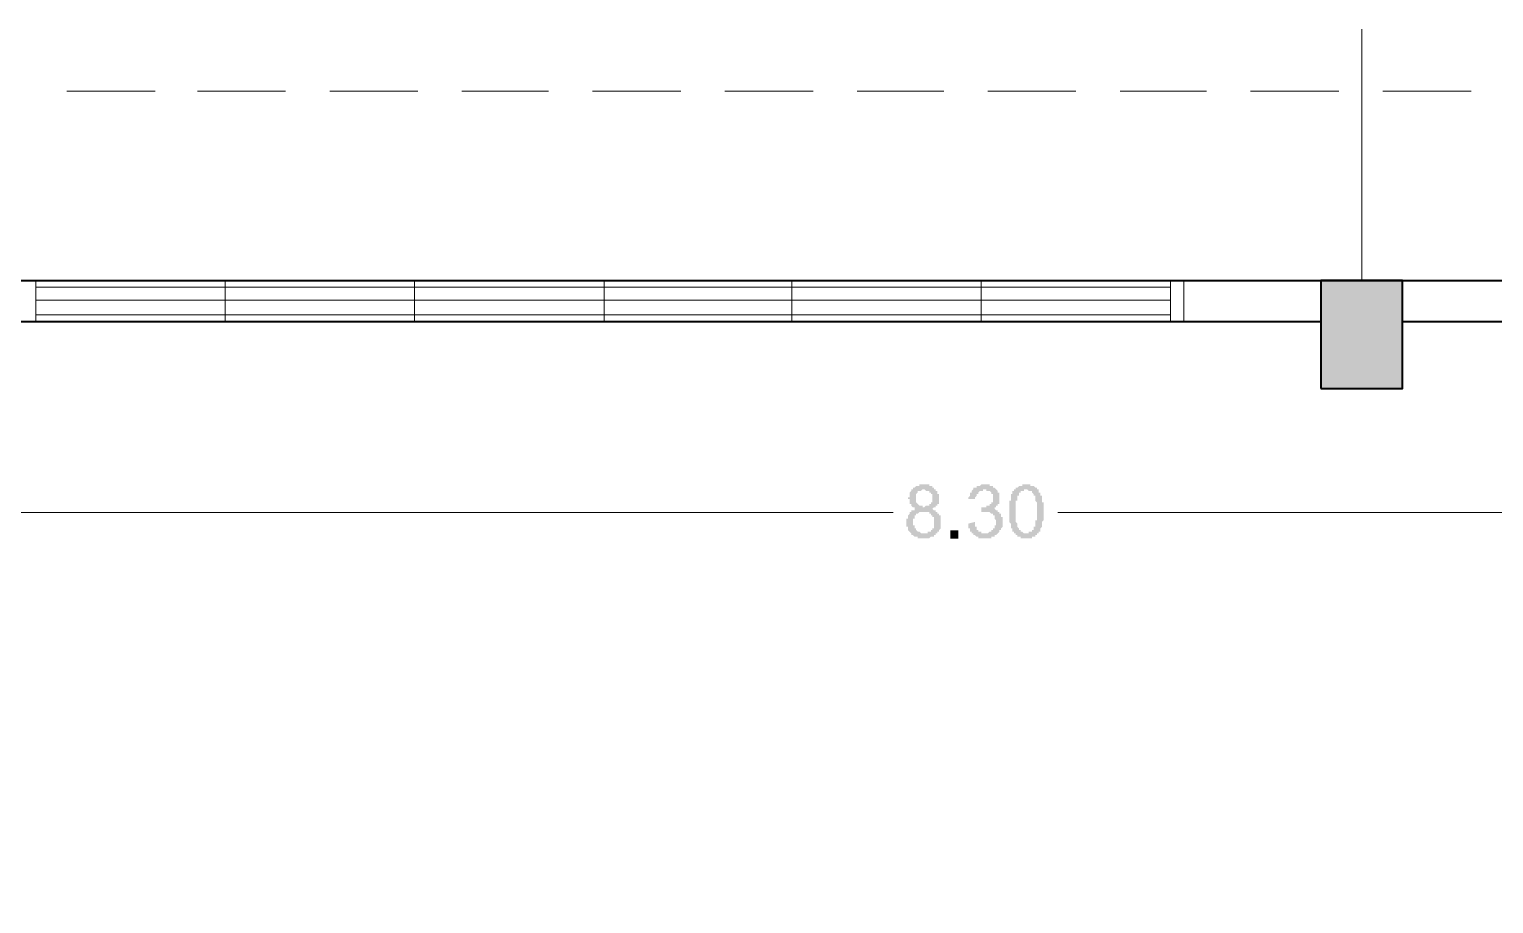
# Model space of a CAD drawing. Header units: inches. Extents: x -11 to 213, y -78 to 40.
# Drawn here: x 3.43 to 8.85, y 26.48 to 29.72 of the extents above; entities that cross this region are included whole.
import ezdxf

# ---------------------------------------------------------------- set-up
doc = ezdxf.new("R2010")
doc.units = ezdxf.units.IN
doc.header["$MEASUREMENT"] = 0
doc.layers.add('PDF_0', color=7, linetype='Continuous')

msp = doc.modelspace()

# ---------------------------------------------------------------- hatches: boundary and pattern name
at = {"layer": 'PDF_0'}
h = msp.add_hatch(color=256, dxfattribs=at)
h.paths.add_polyline_path([(6.76947, 27.94502), (6.77552, 27.94502), (6.77552, 27.94502), (6.78156, 27.93897), (6.78156, 27.93897), (6.78156, 27.93897), (6.78761, 27.93897), (6.78761, 27.93897), (6.78761, 27.93293), (6.79366, 27.93293), (6.79366, 27.93293), (6.79366, 27.92688), (6.79971, 27.92688), (6.79971, 27.92688), (6.79971, 27.92688), (6.79971, 27.92083), (6.79971, 27.92083), (6.80575, 27.92083), (6.80575, 27.91478), (6.80575, 27.91478), (6.80575, 27.90874), (6.80575, 27.90874), (6.80575, 27.90874), (6.80575, 27.90269), (6.80575, 27.90269), (6.80575, 27.89664), (6.80575, 27.89664), (6.80575, 27.89664), (6.80575, 27.89059), (6.80575, 27.89059), (6.80575, 27.88454), (6.80575, 27.88454), (6.80575, 27.8785), (6.80575, 27.8785), (6.80575, 27.8785), (6.80575, 27.87245), (6.80575, 27.87245), (6.79971, 27.8664), (6.79971, 27.8664), (6.79971, 27.8664), (6.79971, 27.86035), (6.79971, 27.86035), (6.79366, 27.86035), (6.79366, 27.8543), (6.79366, 27.8543), (6.78761, 27.8543), (6.78761, 27.84826), (6.78761, 27.84826), (6.78156, 27.84826), (6.78156, 27.84826), (6.78156, 27.84221), (6.77552, 27.84221), (6.77552, 27.84221), (6.77552, 27.84221), (6.76947, 27.84221), (6.76947, 27.84221), (6.76342, 27.83616), (6.76342, 27.83616), (6.76342, 27.83616), (6.75737, 27.83616), (6.75737, 27.83616), (6.75132, 27.83616), (6.75132, 27.83616), (6.74528, 27.83616), (6.74528, 27.83616), (6.73923, 27.83616), (6.73923, 27.83616), (6.73318, 27.83616), (6.73318, 27.83616), (6.72713, 27.83616), (6.72713, 27.83616), (6.72713, 27.83616), (6.72108, 27.83616), (6.72108, 27.84221), (6.71504, 27.84221), (6.71504, 27.84221), (6.71504, 27.84221), (6.70899, 27.84221), (6.70899, 27.84221), (6.70294, 27.84826), (6.70294, 27.84826), (6.70294, 27.84826), (6.69689, 27.84826), (6.69689, 27.8543), (6.69689, 27.8543), (6.69689, 27.8543), (6.69084, 27.86035), (6.69084, 27.86035), (6.69084, 27.86035), (6.6848, 27.8664), (6.6848, 27.8664), (6.6848, 27.87245), (6.6848, 27.87245), (6.6848, 27.87245), (6.6848, 27.8785), (6.67875, 27.8785), (6.67875, 27.88454), (6.67875, 27.88454), (6.67875, 27.88454), (6.67875, 27.89059), (6.67875, 27.89059), (6.67875, 27.89664), (6.67875, 27.89664), (6.67875, 27.90269), (6.67875, 27.90269), (6.67875, 27.90874), (6.67875, 27.90874), (6.6848, 27.90874), (6.6848, 27.91478), (6.6848, 27.91478), (6.6848, 27.92083), (6.6848, 27.92083), (6.6848, 27.92083), (6.69084, 27.92688), (6.69084, 27.92688), (6.69084, 27.92688), (6.69084, 27.93293), (6.69689, 27.93293), (6.69689, 27.93293), (6.69689, 27.93897), (6.70294, 27.93897), (6.70294, 27.93897), (6.70294, 27.93897), (6.70899, 27.93897), (6.70899, 27.94502), (6.71504, 27.94502), (6.71504, 27.94502), (6.71504, 27.94502), (6.71504, 27.94502), (6.71504, 27.94502), (6.70899, 27.94502), (6.70899, 27.94502), (6.70899, 27.95107), (6.70294, 27.95107), (6.70294, 27.95107), (6.70294, 27.95107), (6.69689, 27.95712), (6.69689, 27.95712), (6.69689, 27.95712), (6.69689, 27.96317), (6.69084, 27.96317), (6.69084, 27.96317), (6.69084, 27.96921), (6.69084, 27.96921), (6.69084, 27.96921), (6.69084, 27.97526), (6.69084, 27.97526), (6.69084, 27.98131), (6.6848, 27.98131), (6.6848, 27.98131), (6.6848, 27.98736), (6.69084, 27.98736), (6.69084, 27.99341), (6.69084, 27.99341), (6.69084, 27.99945), (6.69084, 27.99945), (6.69084, 28.0055), (6.69084, 28.0055), (6.69084, 28.0055), (6.69689, 28.01155), (6.69689, 28.01155), (6.69689, 28.01155), (6.69689, 28.0176), (6.70294, 28.0176), (6.70294, 28.0176), (6.70294, 28.0176), (6.70294, 28.02364), (6.70899, 28.02364), (6.70899, 28.02364), (6.70899, 28.02364), (6.71504, 28.02969), (6.71504, 28.02969), (6.71504, 28.02969), (6.72108, 28.02969), (6.72108, 28.02969), (6.72713, 28.02969), (6.72713, 28.03574), (6.73318, 28.03574), (6.73318, 28.03574), (6.73923, 28.03574), (6.73923, 28.03574), (6.73923, 28.03574), (6.74528, 28.03574), (6.74528, 28.03574), (6.75132, 28.03574), (6.75132, 28.03574), (6.75737, 28.03574), (6.75737, 28.03574), (6.76342, 28.03574), (6.76342, 28.02969), (6.76342, 28.02969), (6.76947, 28.02969), (6.76947, 28.02969), (6.77552, 28.02969), (6.77552, 28.02969), (6.77552, 28.02364), (6.78156, 28.02364), (6.78156, 28.02364), (6.78156, 28.02364), (6.78156, 28.0176), (6.78761, 28.0176), (6.78761, 28.0176), (6.78761, 28.01155), (6.79366, 28.01155), (6.79366, 28.01155), (6.79366, 28.0055), (6.79366, 28.0055), (6.79366, 27.99945), (6.79971, 27.99945), (6.79971, 27.99945), (6.79971, 27.99341), (6.79971, 27.99341), (6.79971, 27.98736), (6.79971, 27.98736), (6.79971, 27.98131), (6.79971, 27.98131), (6.79971, 27.98131), (6.79971, 27.98131), (6.79971, 27.97526), (6.79971, 27.97526), (6.79971, 27.96921), (6.79971, 27.96921), (6.79971, 27.96317), (6.79366, 27.96317), (6.79366, 27.96317), (6.79366, 27.95712), (6.79366, 27.95712), (6.78761, 27.95712), (6.78761, 27.95712), (6.78761, 27.95107), (6.78156, 27.95107), (6.78156, 27.95107), (6.78156, 27.95107), (6.77552, 27.94502), (6.77552, 27.94502), (6.76947, 27.94502), (6.76947, 27.94502)], flags=0)
h.paths.add_polyline_path([(6.74528, 27.95107), (6.74528, 27.95107), (6.75132, 27.95712), (6.75132, 27.95712), (6.75737, 27.95712), (6.75737, 27.95712), (6.75737, 27.95712), (6.76342, 27.95712), (6.76342, 27.96317), (6.76342, 27.96317), (6.76947, 27.96317), (6.76947, 27.96317), (6.76947, 27.96921), (6.76947, 27.96921), (6.77552, 27.96921), (6.77552, 27.97526), (6.77552, 27.97526), (6.77552, 27.97526), (6.77552, 27.98131), (6.77552, 27.98131), (6.77552, 27.98736), (6.77552, 27.98736), (6.77552, 27.99341), (6.77552, 27.99341), (6.77552, 27.99945), (6.76947, 27.99945), (6.76947, 27.99945), (6.76947, 28.0055), (6.76947, 28.0055), (6.76947, 28.0055), (6.76342, 28.0055), (6.76342, 28.01155), (6.75737, 28.01155), (6.75737, 28.01155), (6.75737, 28.01155), (6.75132, 28.01155), (6.75132, 28.01155), (6.74528, 28.0176), (6.74528, 28.0176), (6.74528, 28.0176), (6.73923, 28.0176), (6.73923, 28.0176), (6.73318, 28.01155), (6.73318, 28.01155), (6.73318, 28.01155), (6.72713, 28.01155), (6.72713, 28.01155), (6.72108, 28.01155), (6.72108, 28.0055), (6.72108, 28.0055), (6.72108, 28.0055), (6.71504, 27.99945), (6.71504, 27.99945), (6.71504, 27.99945), (6.71504, 27.99341), (6.71504, 27.99341), (6.71504, 27.98736), (6.71504, 27.98736), (6.71504, 27.98736), (6.71504, 27.98131), (6.71504, 27.98131), (6.71504, 27.97526), (6.71504, 27.97526), (6.71504, 27.96921), (6.71504, 27.96921), (6.71504, 27.96921), (6.72108, 27.96317), (6.72108, 27.96317), (6.72108, 27.96317), (6.72108, 27.96317), (6.72713, 27.95712), (6.72713, 27.95712), (6.72713, 27.95712), (6.73318, 27.95712), (6.73318, 27.95712), (6.73923, 27.95712), (6.73923, 27.95107), (6.74528, 27.95107), (6.74528, 27.95107)], flags=0)
h.paths.add_polyline_path([(6.74528, 27.8543), (6.74528, 27.8543), (6.75132, 27.8543), (6.75132, 27.8543), (6.75737, 27.8543), (6.75737, 27.8543), (6.75737, 27.86035), (6.76342, 27.86035), (6.76342, 27.86035), (6.76947, 27.86035), (6.76947, 27.86035), (6.76947, 27.8664), (6.76947, 27.8664), (6.77552, 27.8664), (6.77552, 27.87245), (6.77552, 27.87245), (6.78156, 27.87245), (6.78156, 27.8785), (6.78156, 27.8785), (6.78156, 27.8785), (6.78156, 27.88454), (6.78156, 27.88454), (6.78156, 27.89059), (6.78156, 27.89059), (6.78156, 27.89664), (6.78156, 27.89664), (6.78156, 27.90269), (6.78156, 27.90269), (6.78156, 27.90269), (6.78156, 27.90874), (6.78156, 27.90874), (6.78156, 27.91478), (6.77552, 27.91478), (6.77552, 27.91478), (6.77552, 27.92083), (6.77552, 27.92083), (6.76947, 27.92083), (6.76947, 27.92688), (6.76947, 27.92688), (6.76342, 27.92688), (6.76342, 27.92688), (6.76342, 27.93293), (6.75737, 27.93293), (6.75737, 27.93293), (6.75132, 27.93293), (6.75132, 27.93293), (6.75132, 27.93293), (6.74528, 27.93293), (6.74528, 27.93293), (6.73923, 27.93293), (6.73923, 27.93293), (6.73318, 27.93293), (6.73318, 27.93293), (6.72713, 27.93293), (6.72713, 27.93293), (6.72713, 27.93293), (6.72108, 27.92688), (6.72108, 27.92688), (6.72108, 27.92688), (6.71504, 27.92688), (6.71504, 27.92083), (6.71504, 27.92083), (6.70899, 27.92083), (6.70899, 27.91478), (6.70899, 27.91478), (6.70899, 27.91478), (6.70899, 27.90874), (6.70294, 27.90874), (6.70294, 27.90269), (6.70294, 27.90269), (6.70294, 27.89664), (6.70294, 27.89664), (6.70294, 27.89664), (6.70294, 27.89059), (6.70294, 27.89059), (6.70294, 27.88454), (6.70294, 27.88454), (6.70899, 27.88454), (6.70899, 27.8785), (6.70899, 27.8785), (6.70899, 27.87245), (6.70899, 27.87245), (6.71504, 27.87245), (6.71504, 27.8664), (6.71504, 27.8664), (6.71504, 27.8664), (6.72108, 27.86035), (6.72108, 27.86035), (6.72108, 27.86035), (6.72713, 27.86035), (6.72713, 27.86035), (6.73318, 27.8543), (6.73318, 27.8543), (6.73318, 27.8543), (6.73923, 27.8543), (6.73923, 27.8543), (6.74528, 27.8543)], flags=0)
msp.add_hatch(color=256, dxfattribs=at).paths.add_polyline_path([(6.9993, 27.94502), (6.9993, 27.94502), (7.00534, 27.94502), (7.00534, 27.94502), (7.01139, 27.93897), (7.01139, 27.93897), (7.01139, 27.93897), (7.01744, 27.93897), (7.01744, 27.93293), (7.01744, 27.93293), (7.02349, 27.93293), (7.02349, 27.93293), (7.02349, 27.92688), (7.02349, 27.92688), (7.02954, 27.92688), (7.02954, 27.92083), (7.02954, 27.92083), (7.02954, 27.91478), (7.02954, 27.91478), (7.03558, 27.91478), (7.03558, 27.90874), (7.03558, 27.90874), (7.03558, 27.90269), (7.03558, 27.90269), (7.03558, 27.89664), (7.03558, 27.89664), (7.03558, 27.89664), (7.03558, 27.89059), (7.03558, 27.89059), (7.03558, 27.89059), (7.03558, 27.88454), (7.03558, 27.88454), (7.03558, 27.8785), (7.03558, 27.8785), (7.02954, 27.87245), (7.02954, 27.87245), (7.02954, 27.87245), (7.02954, 27.8664), (7.02954, 27.8664), (7.02349, 27.8664), (7.02349, 27.86035), (7.02349, 27.86035), (7.02349, 27.86035), (7.01744, 27.8543), (7.01744, 27.8543), (7.01744, 27.8543), (7.01139, 27.84826), (7.01139, 27.84826), (7.01139, 27.84826), (7.00534, 27.84826), (7.00534, 27.84221), (7.00534, 27.84221), (6.9993, 27.84221), (6.9993, 27.84221), (6.99325, 27.84221), (6.99325, 27.84221), (6.99325, 27.83616), (6.9872, 27.83616), (6.9872, 27.83616), (6.98115, 27.83616), (6.98115, 27.83616), (6.9751, 27.83616), (6.9751, 27.83616), (6.9751, 27.83616), (6.96906, 27.83616), (6.96906, 27.83616), (6.96301, 27.83616), (6.96301, 27.83616), (6.95696, 27.83616), (6.95696, 27.83616), (6.95091, 27.83616), (6.95091, 27.83616), (6.94486, 27.83616), (6.94486, 27.84221), (6.94486, 27.84221), (6.93882, 27.84221), (6.93882, 27.84221), (6.93882, 27.84221), (6.93277, 27.84826), (6.93277, 27.84826), (6.92672, 27.84826), (6.92672, 27.84826), (6.92672, 27.84826), (6.92672, 27.8543), (6.92067, 27.8543), (6.92067, 27.8543), (6.92067, 27.86035), (6.92067, 27.86035), (6.91463, 27.86035), (6.91463, 27.8664), (6.91463, 27.8664), (6.91463, 27.8664), (6.91463, 27.87245), (6.90858, 27.87245), (6.90858, 27.8785), (6.90858, 27.8785), (6.90858, 27.88454), (6.90858, 27.88454), (6.90858, 27.89059), (6.90858, 27.89059), (6.93277, 27.89664), (6.93277, 27.89059), (6.93277, 27.88454), (6.93277, 27.88454), (6.93277, 27.88454), (6.93277, 27.8785), (6.93882, 27.8785), (6.93882, 27.87245), (6.93882, 27.87245), (6.93882, 27.87245), (6.93882, 27.8664), (6.94486, 27.8664), (6.94486, 27.8664), (6.94486, 27.86035), (6.95091, 27.86035), (6.95091, 27.86035), (6.95091, 27.86035), (6.95696, 27.86035), (6.95696, 27.8543), (6.96301, 27.8543), (6.96301, 27.8543), (6.96301, 27.8543), (6.96906, 27.8543), (6.96906, 27.8543), (6.9751, 27.8543), (6.9751, 27.8543), (6.9751, 27.8543), (6.98115, 27.8543), (6.98115, 27.8543), (6.9872, 27.86035), (6.9872, 27.86035), (6.9872, 27.86035), (6.99325, 27.86035), (6.99325, 27.8664), (6.9993, 27.8664), (6.9993, 27.8664), (6.9993, 27.8664), (6.9993, 27.87245), (7.00534, 27.87245), (7.00534, 27.87245), (7.00534, 27.8785), (7.00534, 27.8785), (7.00534, 27.88454), (7.01139, 27.88454), (7.01139, 27.89059), (7.01139, 27.89059), (7.01139, 27.89059), (7.01139, 27.89664), (7.01139, 27.89664), (7.01139, 27.90269), (7.01139, 27.90269), (7.00534, 27.90874), (7.00534, 27.90874), (7.00534, 27.90874), (7.00534, 27.91478), (7.00534, 27.91478), (7.00534, 27.92083), (6.9993, 27.92083), (6.9993, 27.92083), (6.9993, 27.92083), (6.9993, 27.92688), (6.99325, 27.92688), (6.99325, 27.92688), (6.99325, 27.92688), (6.9872, 27.93293), (6.9872, 27.93293), (6.98115, 27.93293), (6.98115, 27.93293), (6.98115, 27.93293), (6.9751, 27.93293), (6.9751, 27.93293), (6.96906, 27.93293), (6.96906, 27.93293), (6.96906, 27.93293), (6.96301, 27.93293), (6.96301, 27.93293), (6.95696, 27.93293), (6.95696, 27.93293), (6.95696, 27.93293), (6.95696, 27.95107), (6.96301, 27.95107), (6.96301, 27.95107), (6.96906, 27.95107), (6.96906, 27.95107), (6.96906, 27.95107), (6.9751, 27.95107), (6.9751, 27.95107), (6.9751, 27.95712), (6.98115, 27.95712), (6.98115, 27.95712), (6.9872, 27.95712), (6.9872, 27.95712), (6.9872, 27.96317), (6.99325, 27.96317), (6.99325, 27.96317), (6.99325, 27.96921), (6.9993, 27.96921), (6.9993, 27.96921), (6.9993, 27.97526), (6.9993, 27.97526), (6.9993, 27.97526), (6.9993, 27.98131), (6.9993, 27.98131), (6.9993, 27.98736), (6.9993, 27.98736), (6.9993, 27.99341), (6.9993, 27.99341), (6.9993, 27.99341), (6.9993, 27.99945), (6.9993, 27.99945), (6.99325, 27.99945), (6.99325, 28.0055), (6.99325, 28.0055), (6.99325, 28.0055), (6.9872, 28.01155), (6.9872, 28.01155), (6.9872, 28.01155), (6.98115, 28.01155), (6.98115, 28.01155), (6.9751, 28.01155), (6.9751, 28.0176), (6.96906, 28.0176), (6.96906, 28.0176), (6.96906, 28.0176), (6.96906, 28.0176), (6.96301, 28.0176), (6.96301, 28.01155), (6.95696, 28.01155), (6.95696, 28.01155), (6.95091, 28.01155), (6.95091, 28.01155), (6.95091, 28.01155), (6.94486, 28.0055), (6.94486, 28.0055), (6.94486, 28.0055), (6.94486, 27.99945), (6.93882, 27.99945), (6.93882, 27.99945), (6.93882, 27.99341), (6.93882, 27.99341), (6.93882, 27.99341), (6.93277, 27.98736), (6.93277, 27.98736), (6.93277, 27.98131), (6.93277, 27.98131), (6.90858, 27.98131), (6.90858, 27.98736), (6.90858, 27.98736), (6.91463, 27.99341), (6.91463, 27.99341), (6.91463, 27.99945), (6.91463, 27.99945), (6.91463, 28.0055), (6.91463, 28.0055), (6.92067, 28.0055), (6.92067, 28.01155), (6.92067, 28.01155), (6.92067, 28.01155), (6.92672, 28.0176), (6.92672, 28.0176), (6.92672, 28.0176), (6.92672, 28.02364), (6.93277, 28.02364), (6.93277, 28.02364), (6.93277, 28.02364), (6.93882, 28.02364), (6.93882, 28.02969), (6.93882, 28.02969), (6.94486, 28.02969), (6.94486, 28.02969), (6.95091, 28.02969), (6.95091, 28.02969), (6.95696, 28.03574), (6.95696, 28.03574), (6.95696, 28.03574), (6.96301, 28.03574), (6.96301, 28.03574), (6.96906, 28.03574), (6.96906, 28.03574), (6.96906, 28.03574), (6.9751, 28.03574), (6.9751, 28.03574), (6.98115, 28.03574), (6.98115, 28.03574), (6.9872, 28.03574), (6.9872, 28.02969), (6.99325, 28.02969), (6.99325, 28.02969), (6.99325, 28.02969), (6.9993, 28.02969), (6.9993, 28.02969), (6.9993, 28.02364), (7.00534, 28.02364), (7.00534, 28.02364), (7.00534, 28.02364), (7.01139, 28.0176), (7.01139, 28.0176), (7.01139, 28.0176), (7.01744, 28.01155), (7.01744, 28.01155), (7.01744, 28.01155), (7.01744, 28.0055), (7.02349, 28.0055), (7.02349, 28.0055), (7.02349, 27.99945), (7.02349, 27.99945), (7.02349, 27.99341), (7.02349, 27.99341), (7.02349, 27.99341), (7.02349, 27.98736), (7.02349, 27.98736), (7.02349, 27.98131), (7.02349, 27.98131), (7.02349, 27.98131), (7.02349, 27.97526), (7.02349, 27.97526), (7.02349, 27.96921), (7.02349, 27.96921), (7.02349, 27.96921), (7.02349, 27.96317), (7.01744, 27.96317), (7.01744, 27.96317), (7.01744, 27.95712), (7.01744, 27.95712), (7.01139, 27.95712), (7.01139, 27.95107), (7.01139, 27.95107), (7.00534, 27.95107), (7.00534, 27.95107), (7.00534, 27.94502), (6.9993, 27.94502), (6.9993, 27.94502)])
h = msp.add_hatch(color=256, dxfattribs=at)
h.paths.add_polyline_path([(7.12026, 28.03574), (7.12631, 28.03574), (7.12631, 28.03574), (7.13236, 28.03574), (7.13236, 28.03574), (7.13236, 28.03574), (7.1384, 28.03574), (7.1384, 28.03574), (7.1384, 28.0297), (7.14445, 28.0297), (7.14445, 28.0297), (7.14445, 28.0297), (7.1505, 28.0297), (7.1505, 28.0297), (7.1505, 28.0297), (7.1505, 28.0297), (7.15655, 28.02365), (7.15655, 28.02365), (7.15655, 28.02365), (7.15655, 28.02365), (7.16259, 28.02365), (7.16259, 28.0176), (7.16259, 28.0176), (7.16259, 28.0176), (7.16864, 28.0176), (7.16864, 28.01155), (7.16864, 28.01155), (7.16864, 28.01155), (7.16864, 28.0055), (7.17469, 28.0055), (7.17469, 28.0055), (7.17469, 27.99946), (7.17469, 27.99946), (7.17469, 27.99946), (7.17469, 27.99341), (7.18074, 27.99341), (7.18074, 27.99341), (7.18074, 27.98736), (7.18074, 27.98736), (7.18074, 27.98131), (7.18074, 27.98131), (7.18074, 27.97526), (7.18074, 27.97526), (7.18074, 27.96922), (7.18679, 27.96922), (7.18679, 27.96317), (7.18679, 27.96317), (7.18679, 27.95712), (7.18679, 27.95712), (7.18679, 27.95107), (7.18679, 27.95107), (7.18679, 27.94503), (7.18679, 27.94503), (7.18679, 27.93898), (7.18679, 27.93293), (7.18679, 27.93293), (7.18679, 27.93293), (7.18679, 27.92688), (7.18679, 27.92688), (7.18679, 27.92083), (7.18679, 27.92083), (7.18679, 27.91479), (7.18679, 27.91479), (7.18679, 27.90874), (7.18679, 27.90874), (7.18679, 27.90269), (7.18679, 27.90269), (7.18074, 27.89664), (7.18074, 27.89664), (7.18074, 27.89059), (7.18074, 27.89059), (7.18074, 27.88455), (7.18074, 27.88455), (7.18074, 27.88455), (7.18074, 27.8785), (7.18074, 27.8785), (7.17469, 27.87245), (7.17469, 27.87245), (7.17469, 27.87245), (7.17469, 27.8664), (7.17469, 27.8664), (7.17469, 27.8664), (7.17469, 27.86036), (7.16864, 27.86036), (7.16864, 27.86036), (7.16864, 27.86036), (7.16864, 27.85431), (7.16259, 27.85431), (7.16259, 27.85431), (7.16259, 27.84826), (7.15655, 27.84826), (7.15655, 27.84826), (7.15655, 27.84221), (7.1505, 27.84221), (7.1505, 27.84221), (7.1505, 27.84221), (7.14445, 27.84221), (7.14445, 27.83616), (7.14445, 27.83616), (7.1384, 27.83616), (7.1384, 27.83616), (7.13236, 27.83616), (7.13236, 27.83616), (7.12631, 27.83616), (7.12631, 27.83616), (7.12026, 27.83616), (7.12026, 27.83616), (7.12026, 27.83616), (7.12026, 27.83616), (7.11421, 27.83616), (7.11421, 27.83616), (7.11421, 27.83616), (7.10816, 27.83616), (7.10816, 27.83616), (7.10816, 27.83616), (7.10212, 27.83616), (7.10212, 27.83616), (7.10212, 27.84221), (7.09607, 27.84221), (7.09607, 27.84221), (7.09607, 27.84221), (7.09002, 27.84221), (7.09002, 27.84221), (7.09002, 27.84826), (7.09002, 27.84826), (7.08397, 27.84826), (7.08397, 27.84826), (7.08397, 27.84826), (7.08397, 27.85431), (7.07792, 27.85431), (7.07792, 27.85431), (7.07792, 27.85431), (7.07792, 27.86036), (7.07792, 27.86036), (7.07188, 27.86036), (7.07188, 27.8664), (7.07188, 27.8664), (7.07188, 27.8664), (7.07188, 27.87245), (7.07188, 27.87245), (7.06583, 27.87245), (7.06583, 27.8785), (7.06583, 27.8785), (7.06583, 27.88455), (7.06583, 27.88455), (7.06583, 27.88455), (7.06583, 27.89059), (7.06583, 27.89059), (7.05978, 27.89664), (7.05978, 27.89664), (7.05978, 27.90269), (7.05978, 27.90269), (7.05978, 27.90874), (7.05978, 27.90874), (7.05978, 27.91479), (7.05978, 27.91479), (7.05978, 27.92083), (7.05978, 27.92688), (7.05978, 27.92688), (7.05978, 27.93293), (7.05978, 27.93293), (7.05978, 27.93293), (7.05978, 27.93898), (7.05978, 27.93898), (7.05978, 27.94503), (7.05978, 27.95107), (7.05978, 27.95107), (7.05978, 27.95712), (7.05978, 27.95712), (7.05978, 27.96317), (7.05978, 27.96317), (7.05978, 27.96922), (7.05978, 27.96922), (7.05978, 27.97526), (7.05978, 27.97526), (7.06583, 27.97526), (7.06583, 27.98131), (7.06583, 27.98131), (7.06583, 27.98736), (7.06583, 27.98736), (7.06583, 27.98736), (7.06583, 27.99341), (7.06583, 27.99341), (7.06583, 27.99946), (7.07188, 27.99946), (7.07188, 27.99946), (7.07188, 28.0055), (7.07188, 28.0055), (7.07188, 28.0055), (7.07188, 28.01155), (7.07792, 28.01155), (7.07792, 28.01155), (7.07792, 28.0176), (7.07792, 28.0176), (7.08397, 28.0176), (7.08397, 28.0176), (7.08397, 28.02365), (7.09002, 28.02365), (7.09002, 28.02365), (7.09002, 28.02365), (7.09607, 28.0297), (7.09607, 28.0297), (7.09607, 28.0297), (7.10212, 28.0297), (7.10212, 28.0297), (7.10816, 28.0297), (7.10816, 28.03574), (7.11421, 28.03574), (7.11421, 28.03574), (7.11421, 28.03574), (7.12026, 28.03574), (7.12026, 28.03574), (7.12026, 28.03574)], flags=0)
h.paths.add_polyline_path([(7.12026, 27.85431), (7.12631, 27.85431), (7.12631, 27.85431), (7.13236, 27.85431), (7.13236, 27.85431), (7.13236, 27.86036), (7.1384, 27.86036), (7.1384, 27.86036), (7.14445, 27.86036), (7.14445, 27.86036), (7.14445, 27.8664), (7.14445, 27.8664), (7.1505, 27.8664), (7.1505, 27.87245), (7.1505, 27.87245), (7.1505, 27.87245), (7.1505, 27.8785), (7.1505, 27.8785), (7.15655, 27.8785), (7.15655, 27.8785), (7.15655, 27.88455), (7.15655, 27.88455), (7.15655, 27.88455), (7.15655, 27.89059), (7.15655, 27.89059), (7.15655, 27.89664), (7.15655, 27.89664), (7.15655, 27.90269), (7.16259, 27.90269), (7.16259, 27.90269), (7.16259, 27.90874), (7.16259, 27.90874), (7.16259, 27.91479), (7.16259, 27.91479), (7.16259, 27.92083), (7.16259, 27.92688), (7.16259, 27.92688), (7.16259, 27.93293), (7.16259, 27.93293), (7.16259, 27.93898), (7.16259, 27.93898), (7.16259, 27.94503), (7.16259, 27.95107), (7.16259, 27.95107), (7.16259, 27.95712), (7.16259, 27.95712), (7.16259, 27.95712), (7.16259, 27.96317), (7.16259, 27.96317), (7.16259, 27.96922), (7.16259, 27.96922), (7.15655, 27.97526), (7.15655, 27.97526), (7.15655, 27.97526), (7.15655, 27.98131), (7.15655, 27.98131), (7.15655, 27.98131), (7.15655, 27.98736), (7.15655, 27.98736), (7.15655, 27.98736), (7.15655, 27.99341), (7.1505, 27.99341), (7.1505, 27.99946), (7.1505, 27.99946), (7.1505, 27.99946), (7.14445, 28.0055), (7.14445, 28.0055), (7.14445, 28.0055), (7.14445, 28.01155), (7.1384, 28.01155), (7.1384, 28.01155), (7.1384, 28.01155), (7.13236, 28.01155), (7.13236, 28.01155), (7.12631, 28.0176), (7.12631, 28.0176), (7.12026, 28.0176), (7.12026, 28.0176), (7.11421, 28.0176), (7.11421, 28.01155), (7.11421, 28.01155), (7.10816, 28.01155), (7.10816, 28.01155), (7.10816, 28.01155), (7.10212, 28.01155), (7.10212, 28.0055), (7.10212, 28.0055), (7.09607, 28.0055), (7.09607, 27.99946), (7.09607, 27.99946), (7.09607, 27.99341), (7.09607, 27.99341), (7.09002, 27.99341), (7.09002, 27.99341), (7.09002, 27.99341), (7.09002, 27.98736), (7.09002, 27.98736), (7.09002, 27.98736), (7.09002, 27.98131), (7.09002, 27.98131), (7.09002, 27.97526), (7.08397, 27.97526), (7.08397, 27.97526), (7.08397, 27.96922), (7.08397, 27.96922), (7.08397, 27.96317), (7.08397, 27.96317), (7.08397, 27.95712), (7.08397, 27.95712), (7.08397, 27.95107), (7.08397, 27.95107), (7.08397, 27.94503), (7.08397, 27.94503), (7.08397, 27.93898), (7.08397, 27.93293), (7.08397, 27.93293), (7.08397, 27.92688), (7.08397, 27.92688), (7.08397, 27.92083), (7.08397, 27.92083), (7.08397, 27.91479), (7.08397, 27.91479), (7.08397, 27.90874), (7.08397, 27.90874), (7.08397, 27.90269), (7.08397, 27.90269), (7.08397, 27.90269), (7.08397, 27.89664), (7.08397, 27.89664), (7.09002, 27.89059), (7.09002, 27.89059), (7.09002, 27.89059), (7.09002, 27.89059), (7.09002, 27.88455), (7.09002, 27.88455), (7.09002, 27.8785), (7.09002, 27.8785), (7.09607, 27.87245), (7.09607, 27.87245), (7.09607, 27.87245), (7.09607, 27.8664), (7.09607, 27.8664), (7.10212, 27.8664), (7.10212, 27.8664), (7.10212, 27.86036), (7.10816, 27.86036), (7.10816, 27.86036), (7.10816, 27.86036), (7.11421, 27.85431), (7.11421, 27.85431), (7.12026, 27.85431), (7.12026, 27.85431), (7.12026, 27.85431)], flags=0)

# ---------------------------------------------------------------- linework, layer by layer
at = {"layer": 'PDF_0', "lineweight": 5}
for points in [[(8.36527, 28.79064), (8.36527, 29.72201)], [(2.94637, 27.93184), (6.62953, 27.93184)], [(10.92352, 27.93184), (7.24036, 27.93184)]]:
    msp.add_lwpolyline(points, dxfattribs=at)
at = {"layer": 'PDF_0', "lineweight": 20}
for points in [[(3.5693, 29.49219), (3.89589, 29.49219)], [(4.05313, 29.49219), (4.37972, 29.49219)], [(4.54301, 29.49219), (4.8696, 29.49219)], [(5.03289, 29.49219), (5.35342, 29.49219)], [(5.51672, 29.49219), (5.8433, 29.49219)], [(6.0066, 29.49219), (6.33318, 29.49219)], [(6.49647, 29.49219), (6.81701, 29.49219)], [(6.9803, 29.49219), (7.30689, 29.49219)], [(7.47018, 29.49219), (7.79072, 29.49219)], [(7.95401, 29.49219), (8.2806, 29.49219)], [(8.44389, 29.49219), (8.77047, 29.49219)], [(3.89589, 28.79064), (3.5693, 28.79064)], [(4.37972, 28.79064), (4.05313, 28.79064)], [(4.8696, 28.79064), (4.54301, 28.79064)], [(5.35342, 28.79064), (5.03289, 28.79064)], [(5.8433, 28.79064), (5.51672, 28.79064)], [(6.33318, 28.79064), (6.0066, 28.79064)], [(6.81701, 28.79064), (6.49647, 28.79064)], [(7.30689, 28.79064), (6.9803, 28.79064)], [(7.79072, 28.79064), (7.47018, 28.79064)], [(8.2806, 28.79064), (7.95401, 28.79064)], [(8.77047, 28.79064), (8.44389, 28.79064)]]:
    msp.add_lwpolyline(points, dxfattribs=at)
at = {"layer": 'PDF_0', "lineweight": 40}
for points in [[(11.87303, 15.79375), (-2.87168, 15.79375), (-2.87168, 28.79064), (37.12895, 28.79064), (37.12895, 15.79375), (21.68873, 15.79375)], [(2.89799, 28.63944), (8.21407, 28.63944)], [(8.51646, 28.63944), (13.83254, 28.63944)]]:
    msp.add_lwpolyline(points, dxfattribs=at)
at = {"layer": 'PDF_0', "lineweight": 13}
for points in [[(3.45439, 28.63944), (3.45439, 28.79064)], [(3.45439, 28.76644), (7.65766, 28.76644)], [(4.15595, 28.63944), (4.15595, 28.79064)], [(4.8575, 28.63944), (4.8575, 28.79064)], [(5.55905, 28.63944), (5.55905, 28.79064)], [(6.25456, 28.63944), (6.25456, 28.79064)], [(6.95611, 28.63944), (6.95611, 28.79064)], [(7.65766, 28.63944), (7.65766, 28.79064)], [(7.70605, 28.63944), (7.70605, 28.79064)], [(3.45439, 28.71806), (7.65766, 28.71806)], [(3.45439, 28.66363), (7.65766, 28.66363)]]:
    msp.add_lwpolyline(points, dxfattribs=at)
at = {"layer": 'PDF_0', "lineweight": 40}
msp.add_lwpolyline([(8.21407, 28.39148), (8.51646, 28.39148), (8.51646, 28.79064), (8.21407, 28.79064)], close=True, dxfattribs=at)
at = {"layer": 'PDF_0', "color": 9, "true_color": 0x00007f}
for points in [[(8.51646, 28.79064), (8.21407, 28.79064), (8.51646, 28.39148)], [(8.21407, 28.79064), (8.51646, 28.39148), (8.21407, 28.39148)]]:
    msp.add_solid(points, dxfattribs=at)
at = {"layer": 'PDF_0', "lineweight": 5}
msp.add_solid([(6.87144, 27.83507), (6.8412, 27.83507), (6.87144, 27.86531), (6.8412, 27.86531)], dxfattribs=at)

doc.saveas('drawing.dxf')
